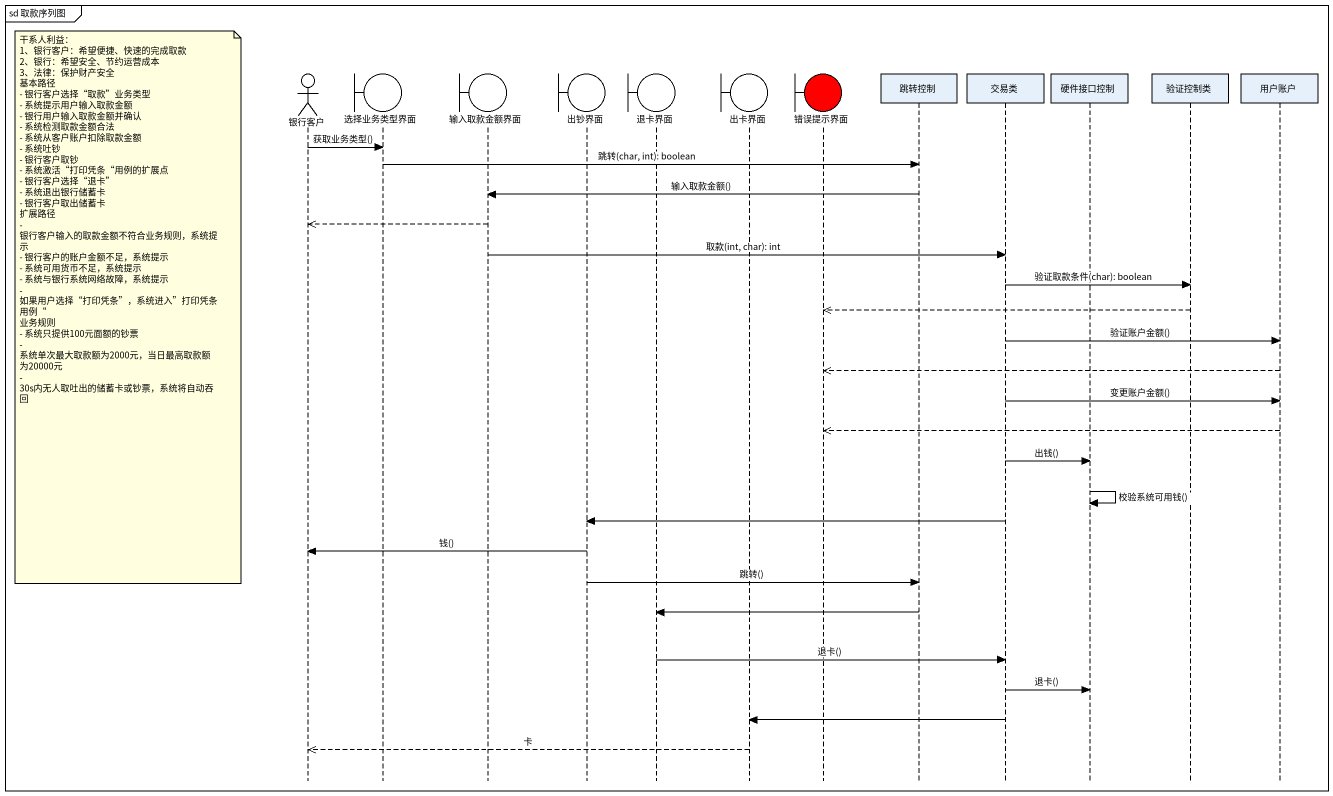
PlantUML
@startuml
mainframe sd 取款序列图
hide footbox
actor 银行客户
boundary 选择业务类型界面
boundary 输入取款金额界面
boundary 出钞界面
boundary 退卡界面
boundary 出卡界面
boundary 错误提示界面 #FF0000
participant 跳转控制
participant 交易类
participant 硬件接口控制
participant 验证控制类
participant 用户账户

银行客户 -> 选择业务类型界面 : 获取业务类型()
选择业务类型界面 -> 跳转控制 : 跳转(char, int): boolean
跳转控制 -> 输入取款金额界面 : 输入取款金额()
输入取款金额界面 -->> 银行客户
输入取款金额界面 -> 交易类 : 取款(int, char): int
交易类 -> 验证控制类 : 验证取款条件(char): boolean
note left of 银行客户
  干系人利益：
  1、银行客户：希望便捷、快速的完成取款
  2、银行：希望安全、节约运营成本
  3、法律：保护财产安全
  基本路径
  - 银行客户选择“取款”业务类型
  - 系统提示用户输入取款金额
  - 银行用户输入取款金额并确认
  - 系统检测取款金额合法
  - 系统从客户账户扣除取款金额
  - 系统吐钞
  - 银行客户取钞
  - 系统激活“打印凭条“用例的扩展点
  - 银行客户选择“退卡”
  - 系统退出银行储蓄卡
  - 银行客户取出储蓄卡
  扩展路径
  - 银行客户输入的取款金额不符合业务规则，系统提示
  - 银行客户的账户金额不足，系统提示
  - 系统可用货币不足，系统提示
  - 系统与银行系统网络故障，系统提示
  - 如果用户选择“打印凭条”，系统进入”打印凭条用例“
  业务规则
  - 系统只提供100元面额的钞票
  - 系统单次最大取款额为2000元，当日最高取款额为20000元
  - 30s内无人取吐出的储蓄卡或钞票，系统将自动吞回
end note
验证控制类 -->> 错误提示界面
交易类 -> 用户账户 : 验证账户金额()
用户账户 -->> 错误提示界面
交易类 -> 用户账户 : 变更账户金额()
用户账户 -->> 错误提示界面
交易类 -> 硬件接口控制 : 出钱()
硬件接口控制 -> 硬件接口控制 : 校验系统可用钱()
交易类 -> 出钞界面
出钞界面 -> 银行客户 : 钱()
出钞界面 -> 跳转控制 : 跳转()
跳转控制 -> 退卡界面
退卡界面 -> 交易类 : 退卡()
交易类 -> 硬件接口控制 : 退卡()
交易类 -> 出卡界面
出卡界面 -->> 银行客户 : 卡
@enduml
